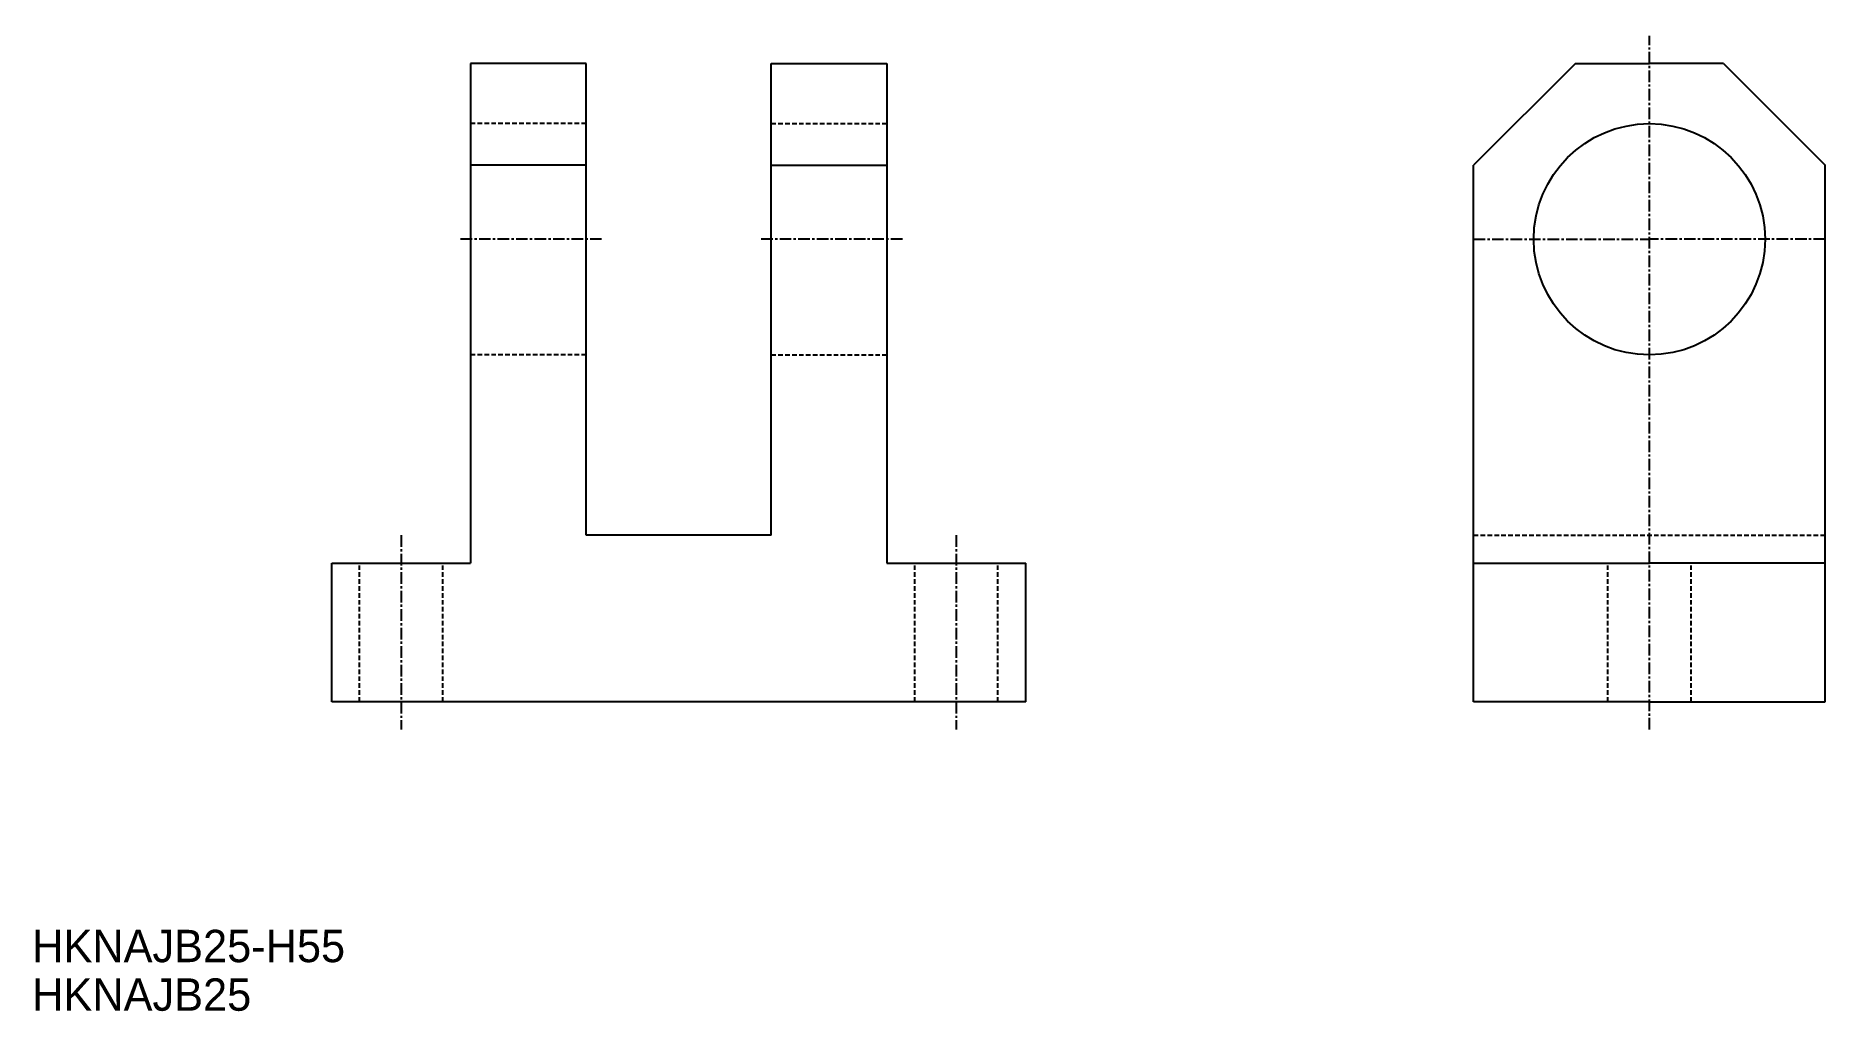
# Model space of a CAD drawing. Extents: x 1 to 194, y 1 to 106.
import ezdxf

# ---------------------------------------------------------------- set-up
doc = ezdxf.new("R2010")
doc.units = 0
doc.linetypes.add('CENTER', pattern=[2, 1.25, -0.25, 0.25, -0.25])
doc.linetypes.add('DASHED', pattern=[0.75, 0.5, -0.25])
doc.layers.get('0').update_dxf_attribs({"linetype": 'CONTINUOUS'})
doc.layers.add('CENTER', color=1, linetype='CENTER')

msp = doc.modelspace()

# ---------------------------------------------------------------- linework, layer by layer
at = {"color": 7, "linetype": 'CONTINUOUS'}
for p, q in [((47.82, 103.33), (47.82, 49.33)), ((60.32, 103.33), (47.82, 103.33)), ((60.32, 52.33), (60.32, 103.33)), ((80.32, 52.33), (80.32, 103.33)), ((80.32, 103.33), (92.82, 103.33)), ((92.82, 103.33), (92.82, 49.33)), ((167.22, 103.33), (156.22, 92.33)), ((167.22, 103.33), (175.22, 103.33)), ((183.22, 103.33), (175.22, 103.33)), ((183.22, 103.33), (194.22, 92.33)), ((60.32, 92.33), (47.82, 92.33)), ((80.32, 92.33), (92.82, 92.33)), ((156.22, 34.33), (156.22, 92.33)), ((194.22, 34.33), (194.22, 92.33)), ((80.32, 52.33), (60.32, 52.33)), ((32.82, 34.33), (32.82, 49.33)), ((32.82, 49.33), (47.82, 49.33)), ((92.82, 49.33), (107.82, 49.33)), ((107.82, 34.33), (107.82, 49.33)), ((156.22, 49.33), (175.22, 49.33)), ((194.22, 49.33), (175.22, 49.33)), ((107.82, 34.33), (32.82, 34.33)), ((175.22, 34.33), (156.22, 34.33)), ((175.22, 34.33), (194.22, 34.33))]:
    msp.add_line(p, q, dxfattribs=at)
at = {"color": 3, "linetype": 'DASHED'}
for p, q in [((60.32, 96.83), (47.82, 96.83)), ((80.32, 96.83), (92.82, 96.83)), ((60.32, 71.83), (47.82, 71.83)), ((80.32, 71.83), (92.82, 71.83)), ((156.22, 52.33), (194.22, 52.33)), ((35.82, 34.33), (35.82, 49.33)), ((44.82, 34.33), (44.82, 49.33)), ((95.82, 34.33), (95.82, 49.33)), ((104.82, 34.33), (104.82, 49.33)), ((170.72, 34.33), (170.72, 49.33)), ((179.72, 34.33), (179.72, 49.33))]:
    msp.add_line(p, q, dxfattribs=at)
at = {"color": 7, "linetype": 'CONTINUOUS'}
msp.add_circle((175.22, 84.33), 12.5, dxfattribs=at)
at = {"layer": 'CENTER', "color": 1, "linetype": 'CENTER'}
for p, q in [((175.22, 31.33), (175.22, 106.33)), ((61.99, 84.33), (46.49, 84.33)), ((94.49, 84.33), (78.99, 84.33)), ((156.22, 84.33), (175.22, 84.33)), ((194.22, 84.33), (175.22, 84.33)), ((40.32, 52.33), (40.32, 31.33)), ((100.32, 52.33), (100.32, 31.33))]:
    msp.add_line(p, q, dxfattribs=at)

# ---------------------------------------------------------------- texts
at = {"color": 7, "linetype": 'CONTINUOUS'}
for s, p in [('HKNAJB25-H55', (0.45, 6.18)), ('HKNAJB25', (0.45, 0.93))]:
    msp.add_text(s, height=3.5, dxfattribs=at).set_placement(p)

doc.saveas('drawing.dxf')
